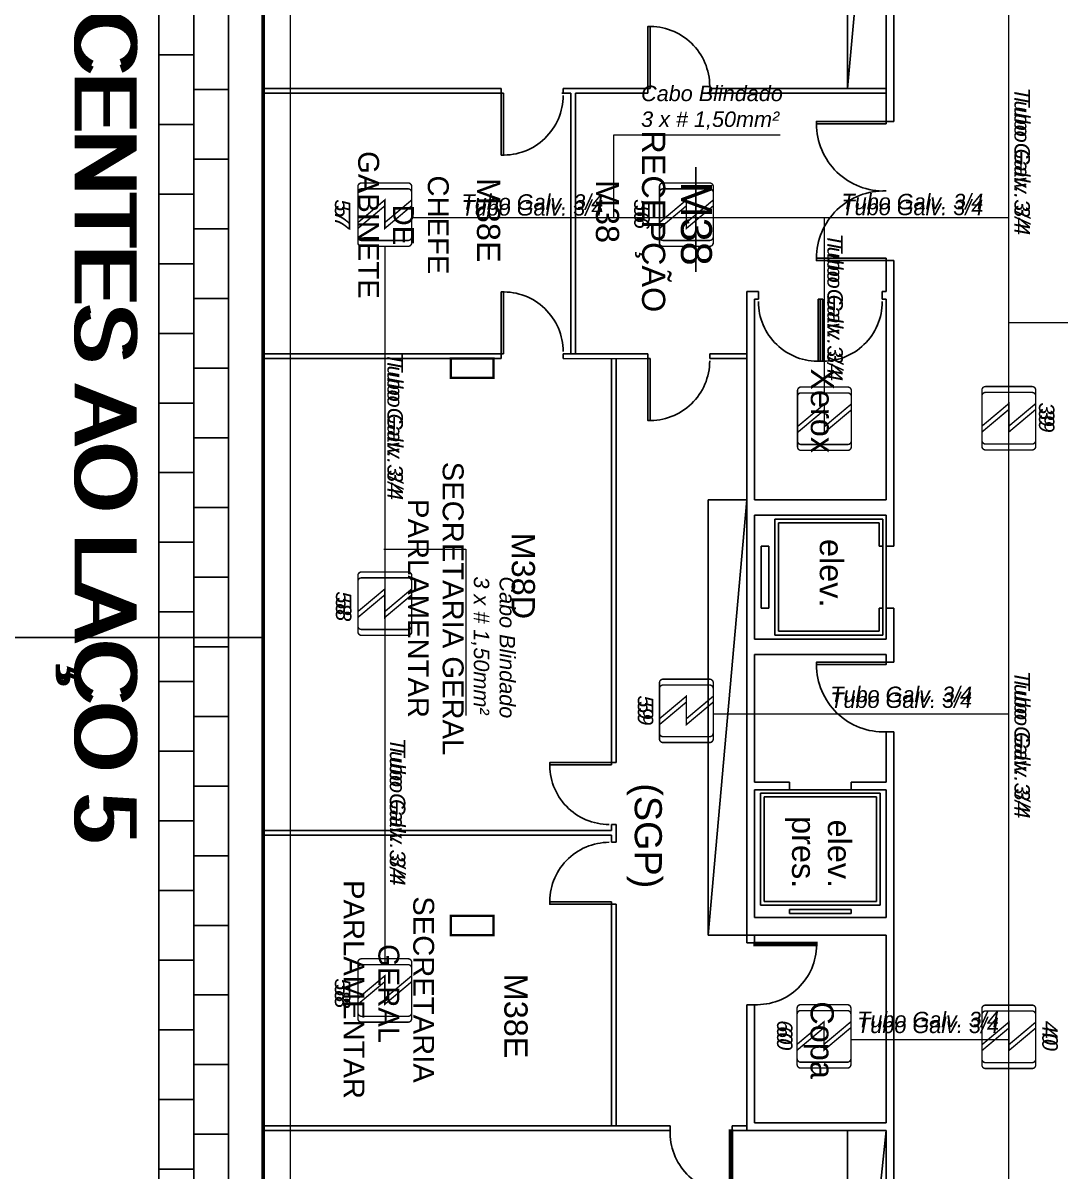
# Model space of a CAD drawing. Header units: metres. Extents: x -331 to 2982, y 362 to 2539.
# Drawn here: x 2792.14 to 2805.55, y 1340.46 to 1355.3 of the extents above; entities that cross this region are included whole.
import ezdxf
from ezdxf.enums import TextEntityAlignment as Align

# ---------------------------------------------------------------- set-up
doc = ezdxf.new("R2010")
doc.units = ezdxf.units.M
doc.layers.get('0').update_dxf_attribs({"color": 251})
for name, color, linetype in [('CX', 251, 'Continuous'), ('DET. FUMAÇA', 1, 'Continuous'), ('Div', 251, 'Continuous'), ('Pis', 251, 'Continuous')]:
    doc.layers.add(name, color=color, linetype=linetype)
doc.styles.add('ARIAL', font='arial.ttf')
doc.styles.add('DESTAQUE', font='arial.ttf', dxfattribs={"height": 0.4})
doc.styles.get("Standard").update_dxf_attribs({"font": 'arial.ttf', "height": 0.3})

# ---------------------------------------------------------------- blocks, each defined once
blk = doc.blocks.new('Detector de fumaça')
at = {"layer": 'DET. FUMAÇA', "linetype": 'Continuous', "lineweight": 15, "const_width": 0.01870277497772515}
blk.add_lwpolyline([(774.59948291868, 539.8157648447526), (775.2490596285452, 539.8157648447526, -0.414213562373095), (775.2958165659895, 539.7690079073084), (775.2958165659895, 539.1669315525518, -0.414213562373095), (775.2490596285452, 539.1201746151075), (774.59948291868, 539.1201746151075, -0.414213562373095), (774.5527259812357, 539.1669315525518), (774.5527259812357, 539.7690079073084, -0.414213562373095)], format="xyb", close=True, dxfattribs=at)
blk.add_lwpolyline([(774.7729620717275, 539.8157648447526), (775.0644559117889, 539.46796972993), (774.7729620717275, 539.46796972993), (775.0644559117889, 539.1201746151075)], dxfattribs=at)
blk = doc.blocks.new('derw')
at = {"layer": 'Div', "color": 2, "linetype": 'Continuous', "lineweight": 15}
blk.add_lwpolyline([(814.4189921522002, 2191.529581289617), (814.4189921522002, 2192.588913395118), (816.5705472743985, 2192.588913395118)], dxfattribs=at)
at = {"layer": 'Div', "color": 2, "linetype": 'Continuous', "lineweight": 15, "insert": (814.7715363855286, 2193.224066991034), "char_height": 0.2, "attachment_point": 1}
blk.add_mtext_dynamic_manual_height_columns('{\\fArial|b0|i1|c0|p34;Cabo Blindado \\P3 x # 1,50mm²}', width=13.3188035564217, gutter_width=2.5, heights=[0], dxfattribs=at)
blk = doc.blocks.new('porta .9')
at = {"layer": 'CX', "ltscale": 8}
blk.add_lwpolyline([(0, 0), (0.03000000000000114, 0), (0.03000000000000114, 0.9000000000000057), (0, 0.9000000000000057)], close=True, dxfattribs=at)
at = {"layer": 'CX', "color": 1, "ltscale": 8}
blk.add_arc((0.02999999999984482, 0.02949999999984243), 0.8705000000001633, 358.0579561378514, 89.99999999999024, dxfattribs=at)
blk = doc.blocks.new('porta .8')
at = {"layer": 'CX', "ltscale": 8}
blk.add_lwpolyline([(0.03000000000000191, -3.945569728141391e-15), (7.771561172376096e-16, -3.954345531576031e-15), (5.816310974515743e-16, 0.7999999999999932), (0.03000000000000172, 0.7999999999999932)], close=True, dxfattribs=at)
at = {"layer": 'CX', "color": 1, "ltscale": 8}
blk.add_arc((0.02943750000000496, 0.02999999999999641), 0.7705624999999969, 2.105719771775577e-13, 92.18938118370639, dxfattribs=at)

msp = doc.modelspace()

# ---------------------------------------------------------------- linework, layer by layer
at = {"lineweight": 0}
msp.add_lwpolyline([(2857.361149366137, 1315.535123681052), (2857.361149366137, 1296.825130808604), (2795.241149366137, 1296.825130808604), (2795.241149366137, 1372.335130808604)], dxfattribs=at)
at = {"layer": 'Div', "color": 150, "linetype": 'Continuous', "lineweight": 0}
for p, q in [((2804.887707053334, 1318.140437604774), (2804.887707053334, 1364.821923934114)), ((2797.169314019156, 1352.781372062829), (2804.887707053334, 1352.781372062829)), ((2802.503886480708, 1350.515978914477), (2802.503886480708, 1352.781372062829)), ((2796.821518904334, 1352.409826770452), (2796.821518904334, 1343.127233085246)), ((2801.067185745175, 1346.368940503755), (2804.887707053334, 1346.368940503755)), ((2802.846515333816, 1342.162141756755), (2804.887707053334, 1342.162141756755))]:
    msp.add_line(p, q, dxfattribs=at)
at = {"layer": 'Div', "lineweight": 0}
for p, q in [((2795.261149366041, 1354.450130808465), (2798.326149366004, 1354.450130808465)), ((2799.126149366004, 1354.450130808465), (2799.286149366004, 1354.450130808465)), ((2799.286149366004, 1354.450130808465), (2800.221149366041, 1354.450130808465)), ((2800.221149366041, 1354.450130808465), (2800.221149366041, 1354.390130808465)), ((2801.021149366041, 1354.450130808465), (2803.301149366041, 1354.450130808465)), ((2801.021149366041, 1354.450130808466), (2801.021149366041, 1354.390130808465)), ((2803.211149366004, 1354.450130808467), (2803.301149366004, 1354.450130808467)), ((2795.261149366041, 1354.390130808465), (2798.326149366004, 1354.390130808465)), ((2799.111149366041, 1354.390130808465), (2799.226149366004, 1354.390130808465)), ((2799.126149366004, 1354.390130808465), (2799.226149366004, 1354.390130808465)), ((2799.226149366004, 1354.390130808465), (2799.226149366004, 1351.020130808466)), ((2799.286149366004, 1354.390130808465), (2800.221149366041, 1354.390130808465)), ((2799.286149366004, 1354.390130808465), (2799.286149366004, 1351.020130808466)), ((2801.021149366041, 1354.390130808465), (2803.301149366041, 1354.390130808465)), ((2798.326149366004, 1351.020130808466), (2795.261149366041, 1351.020130808466)), ((2798.326149366004, 1351.020130808466), (2798.326149366004, 1350.960130808467)), ((2799.126149366004, 1351.020130808466), (2799.126149366004, 1350.960130808467)), ((2799.226149366004, 1351.020130808466), (2799.126149366004, 1351.020130808466)), ((2799.226149366004, 1351.020130808466), (2800.221149366004, 1351.020130808466)), ((2800.221149366004, 1350.960130808467), (2800.221149366004, 1351.020130808466)), ((2801.021149366004, 1350.960130808466), (2801.021149366004, 1351.020130808466)), ((2801.021149366004, 1351.020130808466), (2801.501149366004, 1351.020130808466)), ((2798.326149366004, 1350.960130808466), (2795.261149366041, 1350.960130808467)), ((2800.220230845827, 1350.955241418885), (2799.126149366004, 1350.960130808467)), ((2799.753649366004, 1350.960145498027), (2799.753649366004, 1345.737938296247)), ((2799.813649366004, 1350.960145498027), (2799.813649366004, 1345.737938296247)), ((2801.021149366004, 1350.960130808466), (2801.501149366004, 1350.960130808466)), ((2799.722795335342, 1345.737938296247), (2799.727086115052, 1345.737938296247)), ((2799.753649366004, 1345.737938296247), (2799.813649366004, 1345.737938296247)), ((2799.753649366004, 1344.937938296246), (2799.813649366004, 1344.937938296246)), ((2799.753649366004, 1344.937938296246), (2799.753649366004, 1344.860136124321)), ((2799.813649366004, 1344.937938296246), (2799.813649366004, 1344.708244941581)), ((2799.753649366004, 1344.800584749086), (2795.2611477706, 1344.80012462894)), ((2799.753649366004, 1344.860136124321), (2795.261149607403, 1344.860124629027)), ((2799.753649366004, 1344.800584749086), (2799.753649366004, 1344.708244941581)), ((2799.753649366004, 1344.708244941582), (2799.813649366004, 1344.708244941581)), ((2799.753649366004, 1343.908244941582), (2799.813649366004, 1343.908244941582)), ((2799.753649366004, 1343.908244941582), (2799.753649366004, 1341.045130808467)), ((2799.813649366004, 1343.908244941582), (2799.813649366004, 1341.045130808467)), ((2800.510667424055, 1341.045130808467), (2795.261149366004, 1341.045130808467)), ((2800.510667424055, 1340.985130808466), (2795.261149366004, 1340.985130808466)), ((2799.226149366004, 1341.045130808467), (2800.221149366004, 1341.045130808466)), ((2800.510667424056, 1340.985130808466), (2800.510667424056, 1341.045130808466)), ((2801.501149366004, 1341.045130808466), (2801.310667424055, 1341.045130808466)), ((2801.310667424055, 1340.985130808466), (2801.310667424055, 1341.045130808466)), ((2801.501149366004, 1340.985130808466), (2801.310667424055, 1340.985130808466))]:
    msp.add_line(p, q, dxfattribs=at)
at = {"layer": 'Div', "color": 230, "linetype": 'Continuous', "lineweight": 0}
msp.add_lwpolyline([(2830.898211216612, 1388.954365629503), (2830.898211216612, 1370.634545312882, -0.414213562373095), (2829.898211216612, 1369.634545312882), (2796.596317751199, 1369.634545312882, 0.414213562373095), (2795.596317751199, 1368.634545312882), (2795.596317751199, 1316.252726785317, 0.414213562373095)], format="xyb", dxfattribs=at)
at = {"layer": 'Pis'}
for p, q in [((2793.901149366004, 1295.935130808467), (2793.901149366004, 1372.335130808467)), ((2794.351149366004, 1296.385130808467), (2794.351149366004, 1372.335130808467)), ((2794.801149366004, 1296.385130808467), (2794.801149366004, 1372.335130808467)), ((2795.241149366004, 1372.335130808467), (2795.241149366004, 1296.825130808467)), ((2795.261149366004, 1372.335130808467), (2795.261149366004, 1296.845130808467)), ((2803.301149366004, 1354.025130808467), (2803.301149366004, 1364.410130808467)), ((2803.401149366004, 1363.425130808467), (2803.401149366004, 1354.025130808467)), ((2802.801149366004, 1354.450130808466), (2802.801149366004, 1359.980130808467)), ((2803.301149366004, 1359.980130808467), (2802.801149366004, 1354.450130808466)), ((2793.901149366004, 1354.885130808467), (2794.351149366004, 1354.885130808467)), ((2794.801149366004, 1354.885130808467), (2794.801149366004, 1354.885130808467)), ((2794.351149366004, 1354.435130808467), (2794.801149366004, 1354.435130808467)), ((2795.261149366041, 1354.450130808465), (2798.326149366004, 1354.450130808465)), ((2798.326149366004, 1354.450130808465), (2798.326149366004, 1354.390130808466)), ((2799.126149366004, 1354.450130808465), (2799.126149366004, 1354.390130808466)), ((2799.126149366004, 1354.450130808465), (2799.286149366004, 1354.450130808465)), ((2799.286149366004, 1354.450130808465), (2800.221149366041, 1354.450130808465)), ((2800.221149366041, 1354.450130808465), (2800.221149366041, 1354.390130808466)), ((2801.021149366041, 1354.450130808465), (2803.301149366041, 1354.450130808465)), ((2801.021149366041, 1354.450130808466), (2801.021149366041, 1354.390130808466)), ((2803.211149366004, 1354.450130808467), (2802.761149366006, 1354.450130808465)), ((2803.211149366004, 1354.450130808467), (2803.301149366004, 1354.450130808467)), ((2795.261149366041, 1354.390130808466), (2798.326149366004, 1354.390130808466)), ((2799.111149366041, 1354.390130808466), (2799.226149366004, 1354.390130808466)), ((2799.126149366004, 1354.390130808466), (2799.226149366004, 1354.390130808466)), ((2799.226149366004, 1354.390130808466), (2799.226149366004, 1351.020130808467)), ((2799.286149366004, 1354.390130808466), (2800.221149366041, 1354.390130808466)), ((2799.286149366004, 1354.390130808466), (2799.286149366004, 1351.020130808467)), ((2801.021149366041, 1354.390130808466), (2803.301149366041, 1354.390130808466)), ((2793.901149366004, 1353.985130808467), (2794.351149366004, 1353.985130808467)), ((2794.801149366004, 1353.985130808467), (2794.801149366004, 1353.985130808467)), ((2803.401149366004, 1354.025130808467), (2803.301149366004, 1354.025130808467)), ((2803.401149366004, 1354.025130808467), (2803.301149366004, 1354.025130808467)), ((2794.351149366004, 1353.535130808467), (2794.801149366004, 1353.535130808467)), ((2800.840785658636, 1352.08159552217), (2800.840785658636, 1353.431253550747)), ((2793.901149366004, 1353.085130808467), (2794.351149366004, 1353.085130808467)), ((2794.801149366004, 1353.085130808467), (2794.801149366004, 1353.085130808467)), ((2794.351149366004, 1352.635130808467), (2794.801149366004, 1352.635130808467)), ((2803.301149366004, 1351.825130808467), (2803.301149366004, 1352.225130808466)), ((2803.301149366004, 1352.225130808466), (2803.401149366004, 1352.225130808466)), ((2803.301149366004, 1352.225130808466), (2803.401149366004, 1352.225130808466)), ((2803.301149366004, 1351.825130808467), (2803.301149366004, 1352.225130808466)), ((2803.401149366004, 1352.225130808466), (2803.401149366004, 1349.135130808467)), ((2793.901149366004, 1352.185130808467), (2794.351149366004, 1352.185130808467)), ((2794.801149366004, 1352.185130808467), (2794.801149366004, 1352.185130808467)), ((2801.651149366004, 1351.825130808467), (2801.501149366004, 1351.825130808467)), ((2801.651149366004, 1351.825130808467), (2801.501149366004, 1351.825130808467)), ((2801.501149366004, 1351.825130808467), (2801.501149366004, 1350.035130808467)), ((2801.651149366004, 1351.825130808467), (2801.501149366004, 1351.825130808467)), ((2801.501149366004, 1351.825130808467), (2801.501149366004, 1343.410130808467)), ((2801.651149366004, 1351.825130808467), (2801.501149366004, 1351.825130808467)), ((2801.651149366004, 1351.725130808466), (2801.651149366004, 1351.825130808467)), ((2803.301149366004, 1351.825130808467), (2803.251711866004, 1351.825130808467)), ((2803.301149366004, 1351.825130808467), (2803.251711866004, 1351.825130808467)), ((2803.301149366004, 1351.825130808467), (2803.251711866004, 1351.825130808467)), ((2803.301149366004, 1351.825130808467), (2803.251711866004, 1351.825130808467)), ((2803.251711866004, 1351.725130808466), (2803.251711866004, 1351.825130808467)), ((2794.351149366004, 1351.735130808467), (2794.801149366004, 1351.735130808467)), ((2801.651149366004, 1351.725130808466), (2801.601149366004, 1351.725130808466)), ((2801.601149366004, 1349.135130808467), (2801.601149366004, 1351.725130808466)), ((2801.651149366004, 1351.725130808466), (2801.601149366004, 1351.725130808466)), ((2801.651149366004, 1351.725130808466), (2801.601149366004, 1351.725130808466)), ((2801.651149366004, 1351.725130808466), (2801.601149366004, 1351.725130808466)), ((2803.301149366004, 1351.725130808466), (2803.251711866004, 1351.725130808466)), ((2803.301149366004, 1351.725130808466), (2803.251711866004, 1351.725130808466)), ((2803.301149366004, 1351.725130808466), (2803.251711866004, 1351.725130808466)), ((2803.301149366004, 1351.725130808466), (2803.251711866004, 1351.725130808466)), ((2803.301149366004, 1351.725130808466), (2803.301149366004, 1349.135130808467)), ((2803.301149366004, 1351.725130808466), (2803.301149366004, 1349.135130808466)), ((2793.901149366004, 1351.285130808467), (2794.351149366004, 1351.285130808467)), ((2794.801149366004, 1351.285130808467), (2794.801149366004, 1351.285130808467)), ((2798.326149366004, 1351.020130808467), (2795.261149366041, 1351.020130808467)), ((2798.326149366004, 1351.020130808467), (2798.326149366004, 1350.960130808467)), ((2799.126149366004, 1351.020130808467), (2799.126149366004, 1350.960130808467)), ((2799.226149366004, 1351.020130808467), (2799.126149366004, 1351.020130808467)), ((2799.226149366004, 1351.020130808467), (2800.221149366004, 1351.020130808467)), ((2800.221149366004, 1350.960130808467), (2800.221149366004, 1351.020130808467)), ((2801.021149366004, 1350.960130808466), (2801.021149366004, 1351.020130808467)), ((2801.021149366004, 1351.020130808467), (2801.501149366004, 1351.020130808467)), ((2798.326149366004, 1350.960130808467), (2795.261149366041, 1350.960130808467)), ((2800.220230845827, 1350.955241418885), (2799.126149366004, 1350.960130808467)), ((2799.753649366004, 1350.960145498027), (2799.753649366004, 1345.737938296247)), ((2799.813649366004, 1350.960145498027), (2799.813649366004, 1345.737938296247)), ((2801.021149366004, 1350.960130808467), (2801.501149366004, 1350.960130808467)), ((2794.351149366004, 1350.835130808467), (2794.801149366004, 1350.835130808467)), ((2793.901149366004, 1350.385130808467), (2794.351149366004, 1350.385130808467)), ((2794.801149366004, 1350.385130808467), (2794.801149366004, 1350.385130808467)), ((2794.351149366004, 1349.935130808467), (2794.801149366004, 1349.935130808467)), ((2801.601149366004, 1349.530130808467), (2801.601149366004, 1349.135130808467)), ((2793.901149366004, 1349.485130808467), (2794.351149366004, 1349.485130808467)), ((2794.801149366004, 1349.485130808467), (2794.801149366004, 1349.485130808467)), ((2801.601149366004, 1349.235130808467), (2801.601149366004, 1349.135130808466)), ((2801.601149366004, 1349.235130808467), (2801.601149366004, 1349.135130808467)), ((2801.601149366004, 1349.135130808466), (2801.601149366004, 1349.235130808467)), ((2801.001149366004, 1343.510130808466), (2801.001149366004, 1349.135130808467)), ((2801.001149366004, 1349.135130808467), (2801.501149366004, 1349.135130808466)), ((2801.501149366004, 1349.135130808466), (2801.001149366004, 1343.510130808466)), ((2801.601149366004, 1349.135130808467), (2803.301149366004, 1349.135130808467)), ((2803.401149366004, 1349.135130808467), (2803.401149366004, 1348.535130808467)), ((2794.351149366004, 1349.035130808467), (2794.801149366004, 1349.035130808467)), ((2801.601149366004, 1348.935130808467), (2803.301149366004, 1348.935130808467)), ((2801.601149366004, 1347.335130808467), (2801.601149366004, 1348.935130808467)), ((2801.601149366004, 1347.335130808467), (2801.601149366004, 1348.935130808467)), ((2803.301149366004, 1348.935130808467), (2803.301149366004, 1348.535130808467)), ((2803.301149366004, 1348.935130808467), (2803.301149366004, 1348.535130808467)), ((2801.861149366004, 1347.385130808467), (2801.861149366004, 1348.885130808467)), ((2801.861149366004, 1348.885130808467), (2803.261149366004, 1348.885130808467)), ((2801.911149366004, 1347.435130808467), (2801.911149366004, 1348.835130808467)), ((2801.911149366004, 1348.835130808467), (2803.211149366004, 1348.835130808467)), ((2803.211149366004, 1348.835130808467), (2803.211149366004, 1348.535130808467)), ((2803.261149366004, 1348.885130808467), (2803.261149366004, 1348.535130808467)), ((2803.261149366004, 1348.885130808466), (2803.261149366004, 1348.535130808467)), ((2793.901149366004, 1348.585130808467), (2794.351149366004, 1348.585130808467)), ((2794.801149366004, 1348.585130808467), (2794.801149366004, 1348.585130808467)), ((2801.786539306291, 1348.535130808467), (2801.686539306291, 1348.535130808467)), ((2801.686539306291, 1348.535130808467), (2801.686539306291, 1347.735130808467)), ((2801.786539306291, 1347.735130808467), (2801.786539306291, 1348.535130808467)), ((2803.261149366004, 1348.535130808467), (2803.211149366004, 1348.535130808467)), ((2803.261149366004, 1347.735130808467), (2803.261149366004, 1348.535130808467)), ((2803.401149366004, 1348.535130808467), (2803.301149366004, 1348.535130808467)), ((2803.301149366004, 1348.535130808467), (2803.301149366004, 1347.735130808467)), ((2794.351149366004, 1348.135130808467), (2794.801149366004, 1348.135130808467)), ((2793.901149366004, 1347.685130808467), (2794.351149366004, 1347.685130808467)), ((2794.801149366004, 1347.685130808467), (2794.801149366004, 1347.685130808467)), ((2801.686539306291, 1347.735130808467), (2801.786539306291, 1347.735130808467)), ((2803.261149366004, 1347.735130808467), (2803.211149366004, 1347.735130808467)), ((2803.211149366004, 1347.735130808467), (2803.211149366004, 1347.435130808467)), ((2803.261149366004, 1347.735130808467), (2803.261149366004, 1347.385130808467)), ((2803.261149366004, 1347.735130808467), (2803.261149366004, 1347.385130808467)), ((2803.301149366004, 1347.735130808467), (2803.301149366004, 1347.335130808467)), ((2803.401149366004, 1347.735130808467), (2803.301149366004, 1347.735130808467)), ((2803.401149366004, 1347.735130808467), (2803.301149366004, 1347.735130808467)), ((2803.301149366004, 1347.735130808467), (2803.301149366004, 1347.335130808467)), ((2803.401149366004, 1347.735130808467), (2803.401149366004, 1347.035130808467)), ((2791.408544292326, 1347.355448469777), (2795.241149366004, 1347.355413641828)), ((2803.301149366004, 1347.335130808467), (2801.601149366004, 1347.335130808467)), ((2803.261149366004, 1347.385130808467), (2801.861149366004, 1347.385130808467)), ((2803.211149366004, 1347.435130808467), (2801.911149366004, 1347.435130808467)), ((2803.211149366004, 1347.435130808467), (2801.911149366004, 1347.435130808467)), ((2794.351149366004, 1347.235130808467), (2794.801149366004, 1347.235130808467)), ((2803.301149366004, 1347.135130808467), (2801.601149366004, 1347.135130808467)), ((2801.601149366004, 1345.485130808467), (2801.601149366004, 1347.135130808467)), ((2803.301149366004, 1347.135130808467), (2803.301149366004, 1347.035130808467)), ((2803.301149366004, 1347.135130808467), (2803.301149366004, 1347.035130808467)), ((2803.401149366004, 1347.035130808467), (2803.301149366004, 1347.035130808467)), ((2793.901149366004, 1346.785130808467), (2794.351149366004, 1346.785130808467)), ((2794.801149366004, 1346.785130808467), (2794.801149366004, 1346.785130808467)), ((2794.351149366004, 1346.335130808467), (2794.801149366004, 1346.335130808467)), ((2803.401149366004, 1346.135130808467), (2803.301149366004, 1346.135130808467)), ((2803.301149366004, 1346.135130808467), (2803.301149366004, 1345.485130808467)), ((2803.401149366004, 1345.485130808467), (2803.401149366004, 1346.135130808467)), ((2793.901149366004, 1345.885130808467), (2794.351149366004, 1345.885130808467)), ((2794.801149366004, 1345.885130808467), (2794.801149366004, 1345.885130808467)), ((2799.722795335342, 1345.737938296247), (2799.727086115052, 1345.737938296247)), ((2799.753649366004, 1345.737938296247), (2799.813649366004, 1345.737938296247)), ((2794.351149366004, 1345.435130808467), (2794.801149366004, 1345.435130808467)), ((2801.601149366004, 1345.485130808467), (2802.051149366004, 1345.485130808467)), ((2801.601149366004, 1345.385130808467), (2802.051149366004, 1345.385130808467)), ((2801.601149366004, 1345.385130808467), (2801.601149366004, 1343.735130808467)), ((2802.051149366004, 1345.485130808467), (2802.051149366004, 1345.385130808467)), ((2802.051149366004, 1345.385130808467), (2802.851149366004, 1345.385130808467)), ((2802.851149366004, 1345.485130808467), (2802.851149366004, 1345.385130808467)), ((2802.851149366004, 1345.485130808467), (2803.301149366004, 1345.485130808467)), ((2802.851149366004, 1345.485130808467), (2803.301149366004, 1345.485130808467)), ((2802.851149366004, 1345.385130808467), (2803.301149366004, 1345.385130808467)), ((2803.301149366004, 1345.385130808467), (2803.301149366004, 1343.735130808467)), ((2803.401149366004, 1345.485130808467), (2803.401149366004, 1343.510130808467)), ((2803.401149366004, 1345.485130808467), (2803.401149366004, 1343.510130808467)), ((2801.676149366004, 1345.345130808467), (2803.226149366004, 1345.345130808467)), ((2801.676149366004, 1343.895130808467), (2801.676149366004, 1345.345130808467)), ((2801.726149366004, 1345.295130808467), (2803.176149366004, 1345.295130808467)), ((2801.726149366004, 1343.945130808467), (2801.726149366004, 1345.295130808467)), ((2803.176149366004, 1345.295130808467), (2803.176149366004, 1343.945130808467)), ((2803.226149366004, 1345.345130808467), (2803.226149366004, 1343.895130808467)), ((2793.901149366004, 1344.985130808467), (2794.351149366004, 1344.985130808467)), ((2794.801149366004, 1344.985130808467), (2794.801149366004, 1344.985130808467)), ((2799.753649366004, 1344.937938296247), (2799.813649366004, 1344.937938296247)), ((2799.753649366004, 1344.937938296247), (2799.753649366004, 1344.860136124321)), ((2799.813649366004, 1344.937938296247), (2799.813649366004, 1344.708244941582)), ((2799.753649366004, 1344.800584749086), (2795.2611477706, 1344.80012462894)), ((2799.753649366004, 1344.860136124321), (2795.261149607403, 1344.860124629027)), ((2799.753649366004, 1344.800584749086), (2799.753649366004, 1344.708244941582)), ((2799.753649366004, 1344.708244941582), (2799.813649366004, 1344.708244941582)), ((2794.351149366004, 1344.535130808467), (2794.801149366004, 1344.535130808467)), ((2793.901149366004, 1344.085130808467), (2794.351149366004, 1344.085130808467)), ((2794.801149366004, 1344.085130808467), (2794.801149366004, 1344.085130808467)), ((2799.753649366004, 1343.908244941582), (2799.813649366004, 1343.908244941582)), ((2799.753649366004, 1343.908244941582), (2799.753649366004, 1341.045130808467)), ((2799.813649366004, 1343.908244941582), (2799.813649366004, 1341.045130808467)), ((2803.226149366004, 1343.895130808467), (2801.676149366004, 1343.895130808467)), ((2803.176149366004, 1343.945130808467), (2801.726149366004, 1343.945130808467)), ((2802.051149366004, 1343.840130808467), (2802.851149366004, 1343.840130808467)), ((2802.051149366004, 1343.790130808467), (2802.051149366004, 1343.840130808467)), ((2802.851149366004, 1343.790130808467), (2802.051149366004, 1343.790130808467)), ((2802.851149366004, 1343.840130808467), (2802.851149366004, 1343.790130808467)), ((2794.351149366004, 1343.635130808467), (2794.801149366004, 1343.635130808467)), ((2803.301149366004, 1343.735130808467), (2801.601149366004, 1343.735130808467)), ((2801.001149366004, 1343.510130808466), (2801.501149366004, 1343.510130808466)), ((2801.501149366004, 1343.510130808467), (2801.601149366004, 1343.510130808467)), ((2801.501149366004, 1343.510130808466), (2801.601149366004, 1343.510130808467)), ((2803.301149366004, 1343.510130808467), (2801.601149366004, 1343.510130808467)), ((2801.601149366004, 1343.510130808467), (2803.301149366004, 1343.510130808467)), ((2801.601149366004, 1343.510130808466), (2801.601149366004, 1343.410130808467)), ((2801.601149366004, 1343.510130808467), (2803.301149366004, 1343.510130808467)), ((2803.301149366004, 1343.510130808467), (2803.301149366004, 1342.886130808467)), ((2803.401149366004, 1343.510130808467), (2803.401149366004, 1342.886130808467)), ((2803.401149366004, 1343.510130808467), (2803.401149366004, 1342.886130808467)), ((2801.601149366004, 1343.410130808467), (2801.501149366004, 1343.410130808467)), ((2793.901149366004, 1343.185130808467), (2794.351149366004, 1343.185130808467)), ((2794.801149366004, 1343.185130808467), (2794.801149366004, 1343.185130808467)), ((2803.301149366004, 1342.886130808467), (2803.301149366004, 1341.085130808467)), ((2803.401149366004, 1342.886130808467), (2803.401149366004, 1341.085130808467)), ((2794.351149366004, 1342.735130808467), (2794.801149366004, 1342.735130808467)), ((2801.501149366004, 1342.610130808467), (2801.501149366004, 1340.985130808467)), ((2801.601149366004, 1342.610130808467), (2801.501149366004, 1342.610130808467)), ((2801.601149366004, 1342.610130808467), (2801.601149366003, 1341.085130808467)), ((2793.901149366004, 1342.285130808467), (2794.351149366004, 1342.285130808467)), ((2794.801149366004, 1342.285130808467), (2794.801149366004, 1342.285130808467)), ((2794.351149366004, 1341.835130808467), (2794.801149366004, 1341.835130808467)), ((2793.901149366004, 1341.385130808467), (2794.351149366004, 1341.385130808467)), ((2794.801149366004, 1341.385130808467), (2794.801149366004, 1341.385130808467)), ((2803.301149366004, 1341.085130808467), (2801.601149366003, 1341.085130808467)), ((2803.401149366004, 1341.085130808467), (2803.401149366004, 1336.035130808467)), ((2803.401149366004, 1341.085130808467), (2803.401149366004, 1336.035130808467)), ((2803.401149366004, 1341.085130808467), (2803.401149366004, 1336.035130808467)), ((2803.401149366004, 1341.085130808467), (2803.401149366004, 1336.035130808467)), ((2794.351149366004, 1340.935130808467), (2794.801149366004, 1340.935130808467)), ((2800.510667424055, 1341.045130808467), (2795.261149366004, 1341.045130808467)), ((2800.510667424055, 1340.985130808467), (2795.261149366004, 1340.985130808467)), ((2799.226149366004, 1341.045130808467), (2800.221149366004, 1341.045130808467)), ((2800.510667424056, 1340.985130808467), (2800.510667424056, 1341.045130808466)), ((2801.501149366004, 1341.045130808467), (2801.310667424055, 1341.045130808467)), ((2801.310667424055, 1340.985130808467), (2801.310667424055, 1341.045130808467)), ((2801.501149366004, 1340.985130808467), (2801.310667424055, 1340.985130808467)), ((2803.301149366004, 1340.985130808467), (2801.501149366004, 1340.985130808467)), ((2802.801149366004, 1340.985130808467), (2802.801149366005, 1336.235130808466)), ((2803.301149366004, 1340.985130808467), (2802.801149366005, 1336.235130808466)), ((2803.301149366004, 1336.035130808467), (2803.301149366004, 1340.985130808467)), ((2803.301149366004, 1340.985130808467), (2803.301149366004, 1336.460130808467)), ((2793.901149366004, 1340.485130808467), (2794.351149366004, 1340.485130808467)), ((2794.801149366004, 1340.485130808467), (2794.801149366004, 1340.485130808467))]:
    msp.add_line(p, q, dxfattribs=at)
at = {"layer": 'Pis', "const_width": 0.03}
msp.add_lwpolyline([(2857.361149366136, 1315.535123681052), (2857.361149366136, 1296.825130808604), (2795.241149366137, 1296.825130808604), (2795.241149366137, 1372.335130808604)], dxfattribs=at)
for points in [[(2797.676149366004, 1350.960130808467), (2798.226149366004, 1350.960130808467), (2798.226149366004, 1350.710130808467), (2797.676149366004, 1350.710130808467)], [(2797.676149366004, 1343.760130808466), (2798.226149366004, 1343.760130808466), (2798.226149366004, 1343.510130808467), (2797.676149366004, 1343.510130808467)], [(2797.676149366004, 1343.760130808467), (2798.226149366004, 1343.760130808467), (2798.226149366004, 1343.510130808467), (2797.676149366004, 1343.510130808467)], [(2801.601149366004, 1343.380130808467), (2801.601149366004, 1343.410130808467), (2802.401149366004, 1343.410130808467), (2802.401149366004, 1343.380130808467)], [(2801.280667424056, 1340.985130808467), (2801.310667424055, 1340.985130808467), (2801.310667424055, 1340.185130808467), (2801.280667424056, 1340.185130808467)]]:
    msp.add_lwpolyline(points, close=True, dxfattribs=at)
at = {"layer": 'Pis'}
for centre, start, end in [((2801.630586866004, 1343.380130808467), 267.8106188162706, 0), ((2801.280667424056, 1340.955693308467), 177.8106188163214, 270)]:
    msp.add_arc(centre, 0.7705624999999827, start, end, dxfattribs=at)

# ---------------------------------------------------------------- block references
at = {"layer": 'DET. FUMAÇA', "linetype": 'Continuous', "lineweight": 0, "rotation": 270}
for p in [(2257.353549174404, 2127.781643336442), (2261.251420900423, 2127.781643336442), (2257.353549174404, 2127.705643336442), (2261.251420900423, 2127.705643336442), (2263.035916750779, 2125.144704895712), (2265.419737323405, 2125.150838547481), (2263.035916750779, 2125.068704895712), (2265.419737323405, 2125.074838547481), (2257.353549174404, 2122.754707984248), (2257.353549174404, 2122.678707984248), (2261.251420900423, 2121.369211777368), (2261.251420900423, 2121.293211777368), (2257.353549174404, 2117.755959066482), (2257.353549174404, 2117.679959066482), (2263.030750489063, 2117.162413030368), (2265.419737323405, 2117.156850748514), (2263.030750489063, 2117.086413030368), (2265.419737323405, 2117.080850748514)]:
    msp.add_blockref('Detector de fumaça', p, dxfattribs=at)
at = {"layer": 'Div', "color": 150, "linetype": 'Continuous', "lineweight": 15}
msp.add_blockref('derw', (1985.362711963374, -838.7378372785668), dxfattribs=at)
at = {"layer": 'Div', "color": 150, "linetype": 'Continuous', "lineweight": 15, "rotation": 270}
for p in [(613.3672870964845, 2165.843746091171), (605.2812598402941, 2162.91568535607)]:
    msp.add_blockref('derw', p, dxfattribs=at)
at = {"layer": 'Pis'}
for p in [(2800.221149366041, 1354.450130808465), (2798.326149366004, 1351.020130808467)]:
    msp.add_blockref('porta .8', p, dxfattribs=at)
at = {"layer": 'Pis', "xscale": -1}
for name, p, rotation in [('porta .8', (2798.326149366004, 1354.390130808466), 180), ('porta .9', (2803.301149366004, 1354.025130808467), 89.99999999999997), ('porta .8', (2802.451711866004, 1351.725130808467), 180), ('porta .8', (2800.221149366004, 1350.960130808467), 180), ('porta .9', (2803.301149366004, 1347.035130808467), 89.99999999999997), ('porta .8', (2799.753644281304, 1345.737933872863), 89.99999999999997)]:
    msp.add_blockref(name, p, dxfattribs=dict(at, rotation=rotation))
at = {"layer": 'Pis'}
for name, p, rotation in [('porta .9', (2803.301149366004, 1352.225130808466), 89.99999999999999), ('porta .9', (2803.301149366004, 1352.225130808466), 89.99999999999999), ('porta .8', (2802.451149366004, 1351.725130808467), 180), ('porta .8', (2799.753639600473, 1343.908204301747), 89.99999999999999)]:
    msp.add_blockref(name, p, dxfattribs=dict(at, rotation=rotation))

# ---------------------------------------------------------------- texts
at = {"layer": 'Div', "color": 230, "linetype": 'Continuous', "lineweight": 0, "char_height": 0.8, "attachment_point": 1, "rotation": 270}
for insert in [(2793.614001965882, 1367.96686105055), (2793.614001965882, 1367.89086105055)]:
    msp.add_mtext_dynamic_manual_height_columns('DETECTORES PERTENCENTES AO LAÇO 5', width=27.20387505224335, gutter_width=2.5, heights=[0], dxfattribs=dict(at, insert=insert))
at = {"layer": 'Div', "color": 2, "linetype": 'Continuous', "lineweight": 0, "char_height": 0.2, "attachment_point": 1, "rotation": 270}
for insert in [(2805.160257891408, 1354.462611571707), (2805.160257891408, 1354.386611571707), (2802.74206890455, 1352.575306464275), (2802.74206890455, 1352.499306464275), (2797.055386280043, 1351.038385929405), (2797.055386280043, 1350.962385929404), (2805.160257891408, 1346.924277335796), (2805.160257891408, 1346.848277335796), (2797.087004482943, 1346.057819137444), (2797.087004482943, 1345.981819137444)]:
    msp.add_mtext_dynamic_manual_height_columns('{\\fArial|b0|i1|c0|p34;Tubo Galv. 3/4 }', width=13.3188035564217, gutter_width=2.5, heights=[0], dxfattribs=dict(at, insert=insert))
at = {"layer": 'Div', "color": 2, "linetype": 'Continuous', "lineweight": 0, "char_height": 0.2, "attachment_point": 1}
for insert in [(2797.813148709062, 1353.08290483319), (2802.725038873434, 1353.088643750584), (2797.813148709062, 1353.00690483319), (2802.725038873434, 1353.012643750584), (2802.58038969686, 1346.720723260588), (2802.58038969686, 1346.644723260588), (2802.927369589917, 1342.518504535748), (2802.927369589917, 1342.442504535748)]:
    msp.add_mtext_dynamic_manual_height_columns('{\\fArial|b0|i1|c0|p34;Tubo Galv. 3/4 }', width=13.3188035564217, gutter_width=2.5, heights=[0], dxfattribs=dict(at, insert=insert))
at = {"layer": 'Div', "color": 3, "linetype": 'Continuous', "lineweight": 0, "char_height": 0.2, "attachment_point": 1, "rotation": 270}
for s, insert in [('{\\fArial|b0|i1|c0|p34;57}', (2796.376559585225, 1353.017587670268)), ('{\\fArial|b0|i1|c0|p34;56}', (2800.245090070832, 1353.020797322522)), ('{\\fArial|b0|i1|c0|p34;57}', (2796.376559585225, 1352.941587670268)), ('{\\fArial|b0|i1|c0|p34;56}', (2800.245090070832, 1352.944797322522)), ('{\\fArial|b0|i1|c0|p34;39}', (2805.476988558961, 1350.392802095615)), ('{\\fArial|b0|i1|c0|p34;39}', (2805.476988558961, 1350.316802095615)), ('{\\fArial|b0|i1|c0|p34;58}', (2796.389661568488, 1347.952031653185)), ('{\\fArial|b0|i1|c0|p34;58}', (2796.389661568488, 1347.876031653185)), ('{\\fArial|b0|i1|c0|p34;59}', (2800.291820087165, 1346.607468388195)), ('{\\fArial|b0|i1|c0|p34;59}', (2800.291820087165, 1346.531468388195)), ('{\\fArial|b0|i1|c0|p34;58}', (2796.376155275365, 1342.950668681179)), ('{\\fArial|b0|i1|c0|p34;58}', (2796.376155275365, 1342.874668681179)), ('{\\fArial|b0|i1|c0|p34;60}', (2802.091321236474, 1342.408843882238)), ('{\\fArial|b0|i1|c0|p34;60}', (2802.091321236474, 1342.332843882238)), ('{\\fArial|b0|i1|c0|p34;40}', (2805.520448939041, 1342.40000893293)), ('{\\fArial|b0|i1|c0|p34;40}', (2805.520448939041, 1342.32400893293))]:
    msp.add_mtext_dynamic_manual_height_columns(s, width=13.3188035564217, gutter_width=2.5, heights=[0], dxfattribs=dict(at, insert=insert))
at = {"layer": 'Pis'}
for s, height, style, p in [('M38E', 0.3, 'ARIAL', (2798.012838759811, 1352.747764197425)), ('M38', 0.3, 'ARIAL', (2799.550253368497, 1352.860343793514)), ('M38', 0.4, 'DESTAQUE', (2800.649875719206, 1352.703076567954)), ('M38D', 0.3, 'ARIAL', (2798.462812195153, 1348.151133343966)), ('elev.', 0.3, 'ARIAL', (2802.444452880802, 1348.185564861968)), ('pres.', 0.3, 'ARIAL', (2802.08580743162, 1344.581196535103)), ('elev.', 0.3, 'ARIAL', (2802.548272236186, 1344.559659904439)), ('M38E', 0.3, 'ARIAL', (2798.367166545353, 1342.462769559115))]:
    msp.add_text(s, height=height, rotation=270, dxfattribs=dict(at, style=style)).set_placement(p, align=Align.CENTER)
at = {"layer": 'Pis', "style": 'ARIAL'}
for s, height, p in [('Xerox', 0.3, (2802.328594052206, 1350.833635025024)), ('(SGP)', 0.35, (2800.052462462976, 1345.471576760227)), ('Copa', 0.3, (2802.325553983562, 1342.653371341193))]:
    msp.add_text(s, height=height, rotation=270, dxfattribs=at).set_placement(p)
at = {"layer": 'Pis', "attachment_point": 8, "rotation": 270.0000000002996, "style": 'ARIAL'}
for s, insert, char_height, width in [('RECEPÇÃO', (2800.054380159446, 1352.733719079708), 0.3, 3.684766011778793), ('CHEFE\\PDE\\PGABINETE', (2796.473723789524, 1352.686727510519), 0.27, 4.952839843576005), ('SECRETARIA GERAL \\PPARLAMENTAR', (2797.120003826079, 1347.729800473288), 0.27, 5.74991724959553), ('SECRETARIA\\P GERAL \\PPARLAMENTAR', (2796.288865855135, 1342.805826778207), 0.27, 4.952839843576005)]:
    msp.add_mtext(s, dxfattribs=dict(at, insert=insert, char_height=char_height, width=width))

doc.saveas('drawing.dxf')
